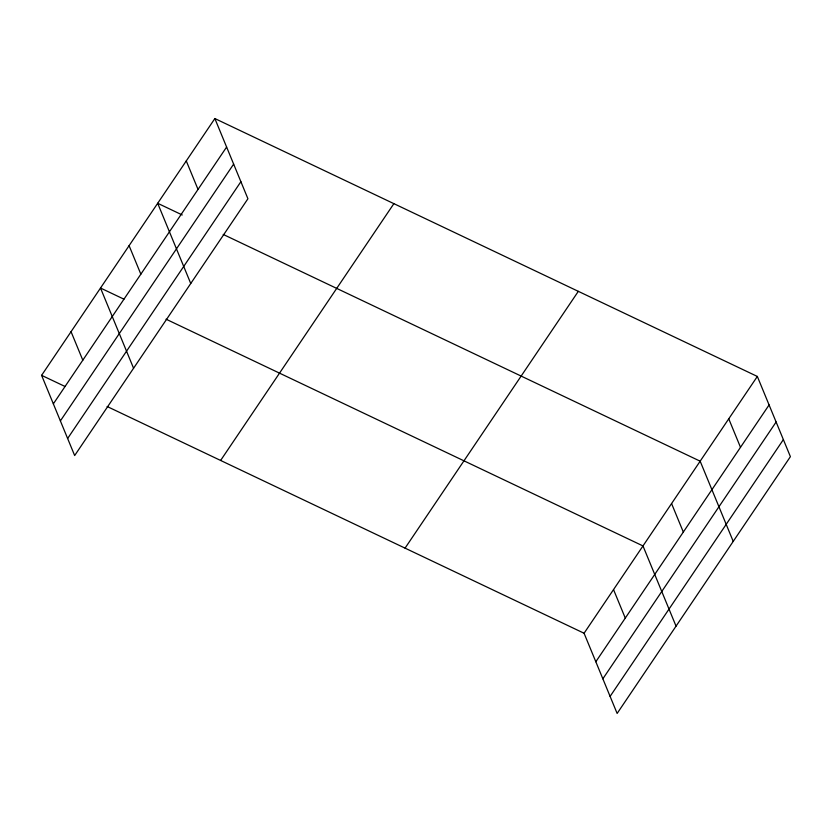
<?xml version="1.0" encoding="UTF-8"?>
<svg xmlns="http://www.w3.org/2000/svg" width="832" height="832" viewBox="0 0 832 832"><rect width="100%" height="100%" fill="white"/><g stroke="black" fill="none" stroke-linecap="round" stroke-linejoin="round"><path stroke-width="1.25" d="M214.864 118.55L247.926 198.754L74.662 455.551L41.6 375.346L214.864 118.55L757.338 376.449L790.4 456.654L617.136 713.45L584.074 633.246L107.12 406.494M53.352 403.842L226.616 147.046M60.382 420.909L233.646 164.112M67.631 438.485L240.895 181.698M220.615 460.45L393.879 203.653M405.059 548.132L578.323 291.335M584.074 633.246L757.338 376.449M595.826 661.742L769.09 404.945M602.857 678.808L776.121 422.011M610.106 696.394L783.37 439.598M182.26 214.968L157.685 203.289L190.746 283.504M223.215 234.437L700.159 461.188L733.221 541.403M123.916 299.156L100.506 288.028L133.567 368.243M166.036 319.186L642.98 545.927L676.042 626.142M41.6 375.346L65 386.464M728.749 418.818L740.501 447.325M671.57 503.558L683.322 532.064M613.527 589.586L625.279 618.093M186.274 160.919L198.026 189.426M129.095 245.658L140.847 274.165M71.053 331.687L82.805 360.194"/></g></svg>
